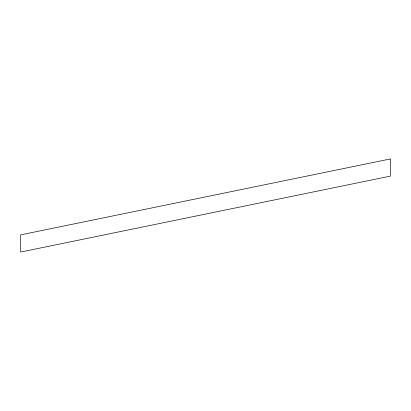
<?xml version="1.0" encoding="UTF-8"?>
<svg xmlns="http://www.w3.org/2000/svg" width="411" height="411" viewBox="0 0 411 411"><rect width="100%" height="100%" fill="white"/><g stroke="black" fill="none" stroke-linecap="round" stroke-linejoin="round"><path stroke-width="0.62" d="M390.265 158.965L20.55 234.892L20.735 252.035L390.45 176.108L390.265 158.965"/></g></svg>
